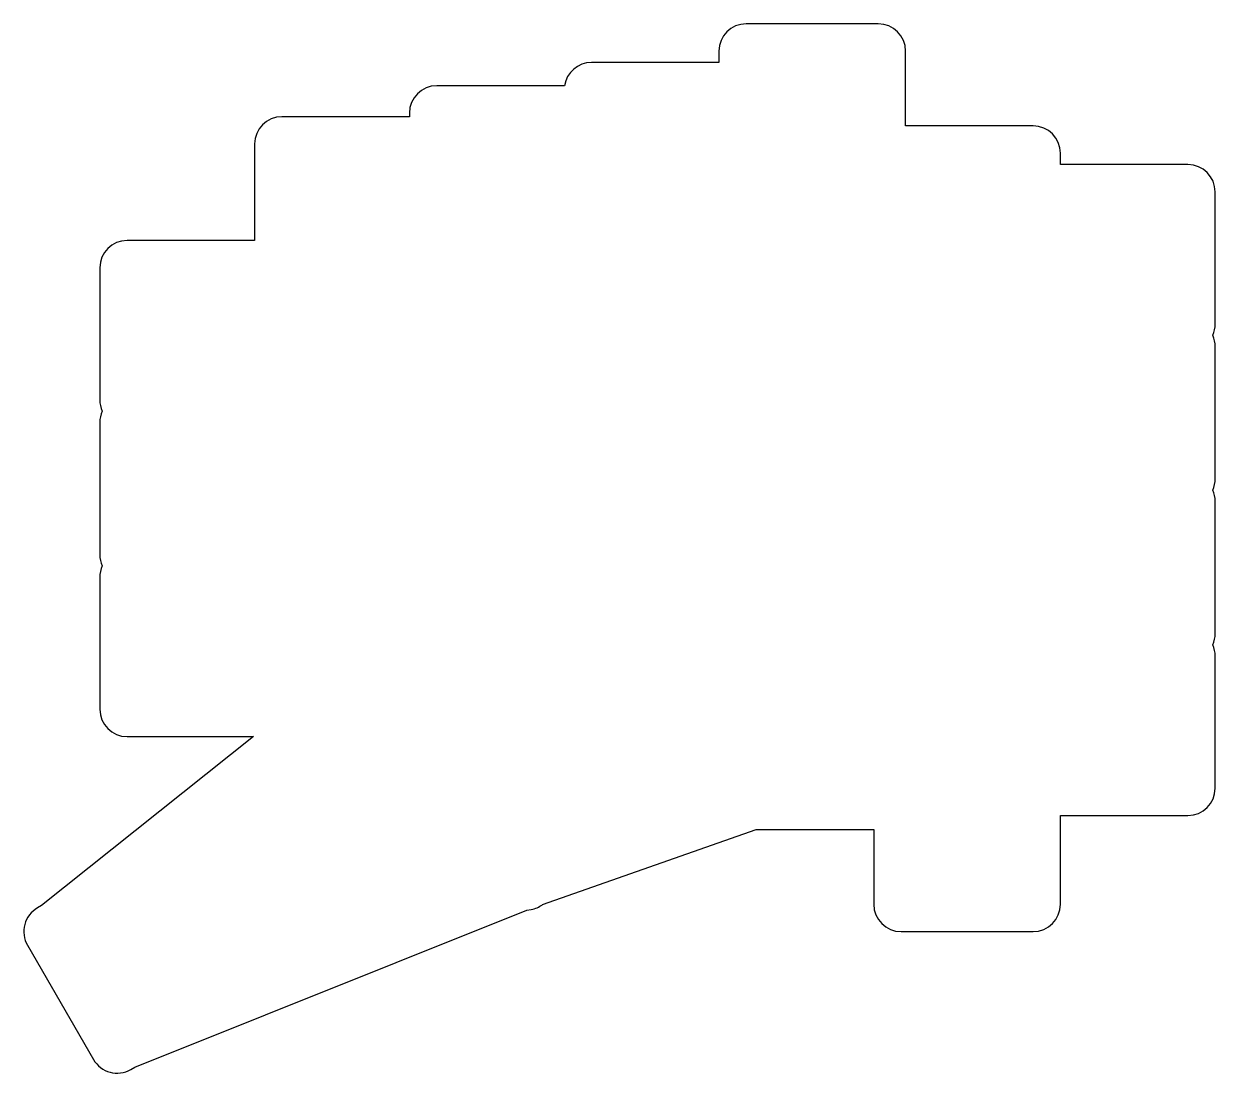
# Model space of a CAD drawing. Header units: millimetres. Extents: x 184 to 315, y -172 to -56.
import ezdxf

# ---------------------------------------------------------------- set-up
doc = ezdxf.new("R2010")
doc.units = ezdxf.units.MM

msp = doc.modelspace()

# ---------------------------------------------------------------- linework, layer by layer
for p, q in [((278.25, -56.28), (263.75, -56.28)), ((260.75, -59.28), (260.75, -60.53)), ((281.25, -67.5), (281.25, -59.28)), ((260.75, -60.53), (246.75, -60.53)), ((243.78, -63.08), (229.75, -63.08)), ((226.75, -66.48), (212.75, -66.48)), ((226.75, -66.08), (226.75, -66.48)), ((295.25, -67.5), (281.25, -67.5)), ((209.75, -69.48), (209.75, -80.08)), ((298.25, -71.75), (298.25, -70.5)), ((312.25, -71.75), (298.25, -71.75)), ((315.25, -89.25), (315.25, -74.75)), ((209.75, -80.08), (195.75, -80.08)), ((192.75, -83.08), (192.75, -97.58)), ((315.25, -106.25), (315.25, -91.75)), ((192.75, -100.08), (192.75, -114.58)), ((315.25, -123.25), (315.25, -108.75)), ((192.75, -117.08), (192.75, -131.58)), ((315.25, -140.25), (315.25, -125.75)), ((209.62, -134.58), (186.34, -153.15)), ((195.75, -134.58), (209.62, -134.58)), ((298.25, -143.25), (312.25, -143.25)), ((298.25, -153), (298.25, -143.25)), ((241.37, -153.04), (264.84, -144.78)), ((264.84, -144.78), (277.75, -144.78)), ((277.75, -144.78), (277.75, -153)), ((186.34, -153.15), (185.9, -153.4)), ((196.59, -170.9), (239.65, -153.65)), ((239.65, -153.65), (240.14, -153.57)), ((280.75, -156), (295.25, -156)), ((184.8, -157.5), (192.05, -170.05)), ((196.15, -171.15), (196.59, -170.9))]:
    msp.add_line(p, q)
for centre, start, end in [((263.75, -59.28), 90, 180), ((278.25, -59.28), 0, 90), ((246.75, -63.53), 90, 171.3731), ((229.75, -66.08), 90, 180), ((212.75, -69.48), 90, 180), ((295.25, -70.5), 0, 90), ((312.25, -74.75), 0, 90), ((195.75, -83.08), 90, 180), ((312.25, -89.25), 335.3757, 360), ((312.25, -91.75), 0, 24.6243), ((195.75, -97.58), 180, 204.6243), ((195.75, -100.08), 155.3757, 180), ((312.25, -106.25), 335.3757, 360), ((312.25, -108.75), 0, 24.6243), ((195.75, -114.58), 180, 204.6243), ((195.75, -117.08), 155.3757, 180), ((312.25, -123.25), 335.3757, 360), ((312.25, -125.75), 0, 24.6243), ((195.75, -131.58), 180, 270), ((312.25, -140.25), 270, 360), ((239.62, -150.61), 280, 305.7965), ((280.75, -153), 180, 270), ((295.25, -153), 270, 360), ((187.4, -156), 120, 210), ((194.65, -168.55), 210, 300)]:
    msp.add_arc(centre, 3, start, end)

doc.saveas('drawing.dxf')
